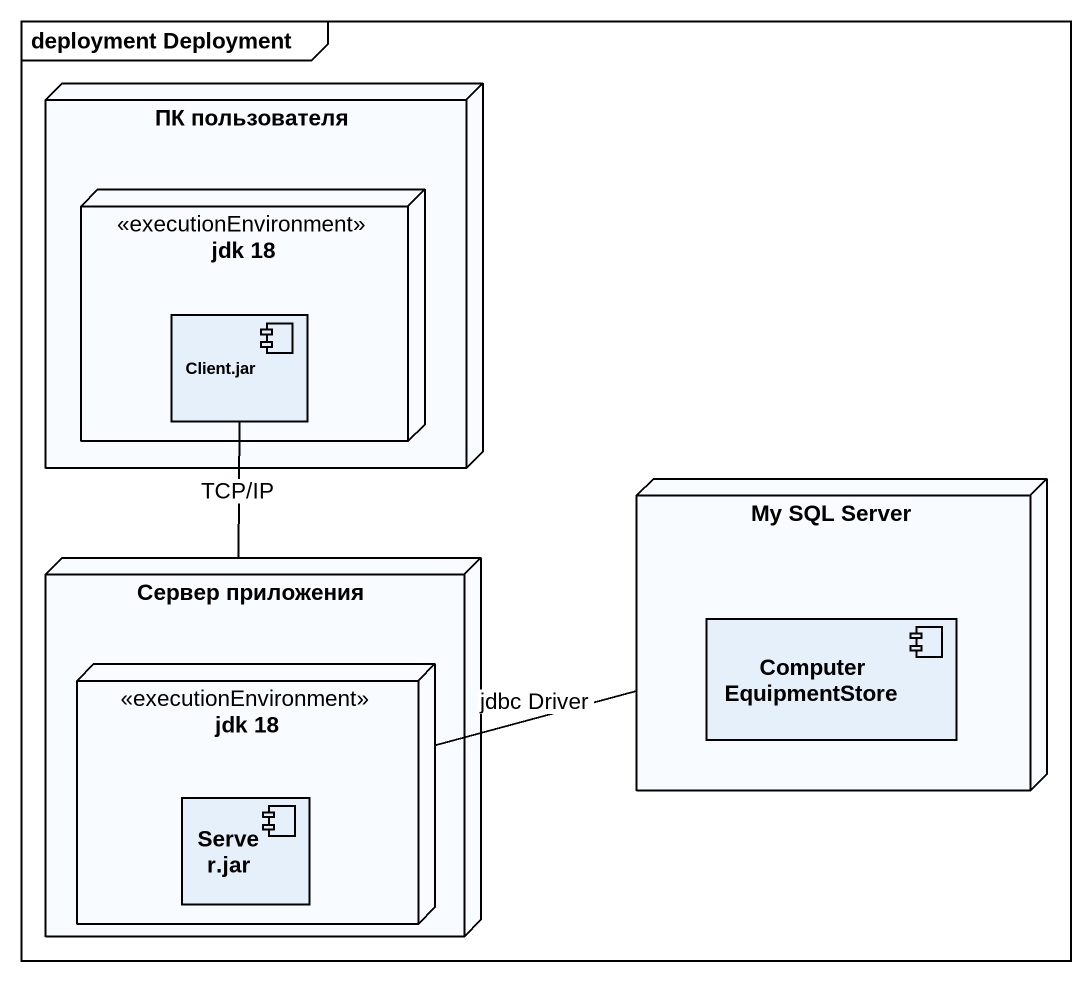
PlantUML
@startuml
mainframe deployment Deployment
node "ПК пользователя" as ПК_пользователя {
  node "jdk 18" as jdk_18 <<executionEnvironment>> {
    component "Client.jar" as Client_jar
  }
}
node "My SQL Server" as My_SQL_Server {
  component ComputerEquipmentStore
}
node "Сервер приложения" as Сервер_приложения {
  node "jdk 18" as jdk_18_2 <<executionEnvironment>> {
    component "Server.jar" as Server_jar
  }
}
Client_jar -- Сервер_приложения : TCP/IP
jdk_18_2 -right- My_SQL_Server : jdbc Driver
@enduml
